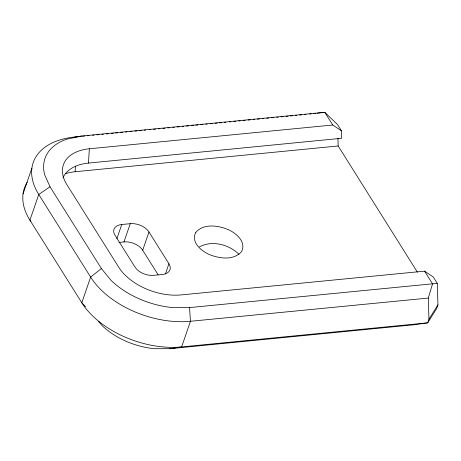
<?xml version="1.0" encoding="UTF-8"?>
<svg xmlns="http://www.w3.org/2000/svg" width="461" height="461" viewBox="0 0 461 461"><rect width="100%" height="100%" fill="white"/><g stroke="black" fill="none" stroke-linecap="round" stroke-linejoin="round"><path stroke-width="0.69" d="M65.433 173.688A48.538 29.481 19 0 1 75.114 171.734L75.466 166.064M88.472 163.079L89.359 148.776L332.767 125.006L341.468 130.861L341.705 138.265L88.472 163.079A48.538 29.481 19 0 0 63.007 177.819M98.654 321.467L101.818 325.333A58.08 35.272 19 0 0 154.596 348.695L169.734 348.706L414.704 324.705L427.704 322.833L428.966 319.179L428.281 298.06L432.551 283.855L424.564 271.143L181.161 294.913A48.538 29.469 19 0 1 118.777 267.288L66.891 184.688A48.538 29.469 19 0 1 89.359 148.776M23.05 193.851L31.884 168.173M116.881 238.694L121.773 224.513L130.256 223.683A14.562 8.84 19 0 1 148.972 231.975L168.928 263.744L165.436 273.874M119.019 242.405L123.969 241.921L130.256 223.683M158.123 274.785L142.685 250.208L148.972 231.975M424.564 271.143L433.265 277.003L437.259 283.354L437.95 304.813L436.694 308.461L427.704 322.833L181.622 346.937L169.734 348.706M428.966 319.179L437.95 304.813M341.468 130.861L337.475 124.505L324.78 112.294L81.764 136.024L66.839 139.147A67.871 41.208 19 0 0 44.631 174.656L50.019 186.774L101.385 268.544L90.644 277.078L81.81 302.756L85.619 306.784M50.019 186.774L38.759 194.479L29.919 220.156L81.81 302.756A77.661 47.166 19 0 0 181.622 346.937L190.456 321.282L189.534 307.585L172.639 307.568A67.871 41.208 19 0 1 110.963 280.253L101.385 268.544M199.423 246.883C212.152 239.985 229.077 244.497 238.994 254.339M428.281 298.06L190.456 321.282A77.661 47.155 19 0 1 90.644 277.078L38.759 194.479A77.661 47.155 19 0 1 74.705 137.021L81.764 136.024M313.895 113.625L315.935 113.377M317.295 113.21L324.78 112.294L332.767 125.006M437.259 283.354L189.534 307.585M74.705 137.021L80.433 136.456M82.582 136.249L84.732 136.041M87.596 135.759L89.031 135.62M92.609 135.269L94.044 135.131M96.908 134.848L99.057 134.641M101.927 134.358L103.356 134.22M106.22 133.938L108.37 133.73M111.239 133.448L113.389 133.241M115.538 133.033L117.682 132.82M120.552 132.543L122.701 132.33M125.565 132.053L127 131.909M129.864 131.633L132.013 131.42M134.877 131.143L137.026 130.93M139.176 130.722L141.325 130.515M144.189 130.233L145.624 130.094M149.203 129.743L150.638 129.604M153.501 129.322L155.651 129.115M158.515 128.832L159.95 128.694M162.814 128.412L164.963 128.204M167.827 127.922L169.262 127.783M172.846 127.432L174.275 127.294M177.139 127.017L179.289 126.804M182.158 126.527L183.587 126.383M186.451 126.107L188.601 125.893M191.471 125.617L193.62 125.404M195.769 125.196L197.919 124.989M200.783 124.706L202.932 124.499M205.796 124.216L207.231 124.078M210.095 123.796L212.244 123.588M215.108 123.306L217.258 123.099M219.407 122.885L221.557 122.678M224.421 122.396L225.855 122.257M229.434 121.911L230.869 121.767M233.733 121.491L235.882 121.278M238.746 121.001L240.181 120.857M243.045 120.58L245.194 120.367M248.058 120.091L250.208 119.877M253.077 119.601L254.507 119.462M257.371 119.18L259.52 118.973M262.39 118.69L263.819 118.552M266.689 118.27L268.832 118.062M271.702 117.78L273.851 117.572M276.715 117.29L278.15 117.152M281.014 116.875L283.163 116.662M286.027 116.385L288.177 116.172M290.326 115.965L292.476 115.751M295.34 115.475L296.775 115.331M299.638 115.054L301.788 114.841M304.652 114.564L306.087 114.426M309.665 114.074L311.1 113.936M75.114 171.734L338.167 145.97L417.418 272.197M30.881 221.211L29.919 220.156A77.661 47.166 19 0 1 27.222 182.262M337.919 138.237L338.167 145.97M168.928 263.744A14.562 8.84 19 0 1 162.186 274.52L153.703 275.344A14.562 8.84 19 0 1 134.987 267.057L115.031 235.289A14.562 8.84 19 0 1 121.773 224.513M123.969 241.921A14.562 8.84 19 0 1 142.685 250.208M195.827 232.315C190.468 242.279 201.613 251.372 209.939 254.783C219.857 258.633 233.635 260.569 241.46 251.7C246.819 241.737 235.675 232.644 227.348 229.232C217.431 225.383 203.653 223.447 195.827 232.315"/></g></svg>
